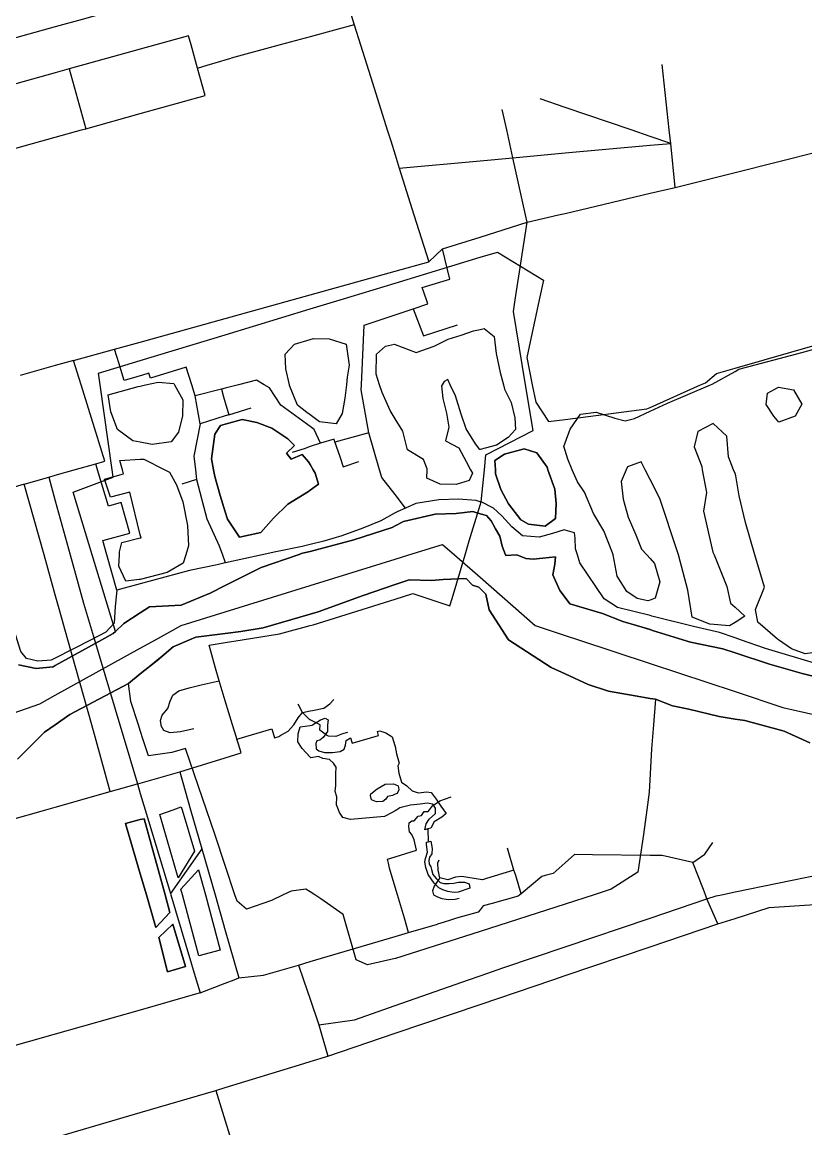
# Model space of a CAD drawing. Header units: millimetres. Extents: x 2 to 912, y 3 to 922.
# Drawn here: x 168.3 to 445, y 217.4 to 608 of the extents above; entities that cross this region are included whole.
import ezdxf

# ---------------------------------------------------------------- set-up
doc = ezdxf.new("R2010")
doc.units = ezdxf.units.MM

msp = doc.modelspace()

# ---------------------------------------------------------------- linework, layer by layer
at = {"layer": 'major_roads'}
msp.add_polyline3d([(180, 214.3253, 4.1041), (210, 223.0938, 4.3568), (236.7, 230.8978, 4.2614), (240, 231.9161, 4.2395), (266.1963, 240, 3.9194), (270, 241.1738, 3.8601), (276.1709, 243.0781, 3.7588), (300, 251.1487, 3.3313), (330, 261.3094, 2.9032), (355.6593, 270, 2.7078), (360, 271.4702, 2.6912), (390, 281.6309, 2.6996), (413.8988, 289.7251, 2.79), (420, 291.6704, 2.8192), (432.0927, 295.5258, 2.9353), (450, 296.7024, 3.0885)], dxfattribs=at)
at = {"layer": 'minor_roads'}
for points in [[(396.9571, 667.5421, 4.8023), (390, 665.5554, 4.7482), (370.5462, 660, 4.3782), (360, 656.9884, 4.1667), (330, 648.4213, 3.642), (300, 639.8543, 3.427), (277.3769, 633.3939, 3.5687), (270, 631.3469, 3.6194), (265.1459, 630, 3.6639), (240, 623.0224, 3.8816), (210, 614.6979, 3.9804), (189.5256, 609.0166, 3.6487), (180, 606.3772, 3.4882), (156.9848, 600, 2.9839), (150, 598.0646, 2.8727), (129.0937, 592.2718, 2.6716), (124.7515, 591.0651, 2.6335), (120, 589.7478, 2.5932), (90, 581.4302, 2.5851), (67.97, 575.3223, 2.6852), (60, 573.0552, 2.7133), (49.2593, 570, 2.7669), (30, 564.5216, 2.9548), (16.3664, 560.6435, 3.1157)], [(277.3769, 633.3939, 3.5687), (278.4225, 630, 3.46), (285.492, 607.0547, 2.8823), (287.7432, 600, 2.7121), (292.0107, 586.6263, 2.5544)], [(285.492, 607.0547, 2.8823), (278.5979, 605.1895, 2.9226)], [(150, 559.0975, 2.3757), (180, 567.4195, 2.5924), (189.3024, 570, 2.6658), (190.8206, 570.4212, 2.6871), (210, 575.7408, 2.9499), (232.9412, 582.1038, 3.0117), (230.2328, 591.7827, 3.1623), (227.9299, 600, 3.3003), (227.037, 603.1857, 3.4108), (215.5487, 600, 3.3884), (210, 598.4613, 3.3976), (184.9085, 591.5034, 3.0849), (180, 590.1428, 3.0213), (150, 581.827, 2.5734)], [(278.5979, 605.1895, 2.9226), (270, 602.867, 2.9684), (259.3868, 600, 3.0134), (242.0707, 595.3224, 3.1359)], [(184.9085, 591.5034, 3.0849), (190.8206, 570.4212, 2.6871)], [(398.8855, 549.7056, 2.4282), (397.2992, 565.2331, 2.4157), (396.7798, 570, 2.4131), (394.2677, 593.0571, 2.6116)], [(292.0107, 586.6263, 2.5544), (297.2225, 570, 2.3626), (298.4163, 566.1916, 2.3662)], [(301.4481, 556.5321, 2.3776), (330, 559.1295, 2.1613), (341.5171, 560.1773, 2.1413), (360, 561.8525, 2.1147), (390, 564.5716, 2.34), (397.2992, 565.2331, 2.4157), (390, 567.7226, 2.3452), (383.3226, 570, 2.3006), (360, 577.9545, 2.2229), (351.1521, 580.9722, 2.2548)], [(346.6584, 537.3947, 2.1291), (346.0705, 540, 2.12), (341.5171, 560.1773, 2.1413), (339.3757, 570, 2.1447), (337.7995, 577.2303, 2.2151)], [(298.4163, 566.1916, 2.3662), (300, 561.1459, 2.3699), (301.4481, 556.5321, 2.3776), (306.6352, 540, 2.3941), (311.8468, 523.3899, 2.5109)], [(177.6784, 447.4462, 4.0756), (180, 448.1049, 4.0622), (186.6787, 450, 4.0396), (194.2694, 452.1539, 4.0127), (197.4821, 453.074, 4.0031), (189.0835, 480, 3.6913), (186.4108, 488.5685, 3.525), (200.9338, 492.605, 3.5558), (210, 495.1214, 3.5832), (240, 503.4482, 3.599), (263.6051, 510, 3.3309), (270, 511.775, 3.257), (300, 520.1017, 2.6966), (311.8468, 523.3899, 2.5109), (316.722, 527.9868, 2.4097), (330, 532.1596, 2.2311), (346.6584, 537.3947, 2.1291), (357.7109, 540, 2.0762), (360, 540.5396, 2.0687), (390, 547.6111, 2.3124), (398.8855, 549.7056, 2.4282), (420, 554.9874, 2.6792), (450, 562.4919, 2.9078)], [(186.4108, 488.5685, 3.525), (180, 486.7836, 3.5165), (167.5453, 483.316, 3.5324)], [(169.0322, 444.9574, 4.1362), (177.6784, 447.4462, 4.0756)], [(177.6784, 447.4462, 4.0756), (180, 439.0421, 4.1522), (185.2603, 420, 4.2648), (189.9667, 402.963, 4.2931)], [(169.0322, 444.9574, 4.1362), (161.5389, 442.7174, 4.2033), (160.1878, 442.2971, 4.2171), (150, 439.3935, 4.329), (121.4334, 431.2518, 4.5827), (120, 430.8551, 4.5971), (107.8052, 427.4802, 4.6963), (109.804, 420, 4.8923), (115.7944, 397.582, 5.4077)], [(181.4124, 400.8996, 4.4992), (180, 405.926, 4.4813), (176.0452, 420, 4.3943), (169.0322, 444.9574, 4.1362)], [(189.9667, 402.963, 4.2931), (193.8468, 390, 4.2604), (202.8263, 360, 4.1531), (203.6514, 357.2434, 4.1365)], [(194.4246, 354.4722, 4.4513), (192.8754, 360, 4.4825), (184.4672, 390, 4.5173), (181.4124, 400.8996, 4.4992)], [(243.2444, 357.7942, 2.9456), (242.5734, 360, 2.946), (240, 368.4587, 3.0386), (237.8421, 375.5519, 3.1338)], [(203.6514, 357.2434, 4.1365), (208.9806, 339.1621, 4.0338), (210, 335.7853, 4.0144), (211.7464, 330, 3.9873), (220.6549, 300.4895, 4.0776), (220.8013, 300, 4.0795), (229.7751, 270, 4.1669), (231.1704, 265.3352, 4.1617)], [(244.6482, 353.1534, 2.9433), (244.0908, 354.9817, 2.9445), (243.9424, 355.4786, 2.9447), (243.2444, 357.7942, 2.9456)], [(199.3512, 336.4293, 4.357), (194.4246, 354.4722, 4.4513)], [(223.9208, 343.4016, 3.5683), (240, 348.3816, 3.0601), (245.5692, 350.1065, 2.9407), (244.6482, 353.1534, 2.9433)], [(91.4551, 305.9567, 6.3862), (120, 313.9311, 6.2477), (120.7304, 314.1352, 6.2368), (127.7411, 316.1274, 6.1311), (150, 322.438, 5.7805), (176.6733, 330, 5.0944), (180, 330.9431, 5.0018), (199.3512, 336.4293, 4.357), (208.9806, 339.1621, 4.0338), (210, 339.4513, 3.9995), (223.9208, 343.4016, 3.5683), (227.7757, 330, 3.5218), (231.7248, 316.2707, 3.5807), (236.3953, 300, 3.6613), (240, 287.4424, 3.7364), (244.8229, 270.641, 3.8753)], [(231.7248, 316.2707, 3.5807), (220.6549, 300.4895, 4.0776)], [(304.7447, 286.6558, 2.6691), (303.2709, 291.7077, 2.5909), (300.8112, 300, 2.4572), (300, 302.7347, 2.438), (298.0129, 309.4336, 2.4106)], [(413.8988, 289.7251, 2.79), (410.0934, 298.5213, 2.8152), (409.5187, 300, 2.819), (408.8079, 301.8289, 2.8254), (405.1023, 311.3479, 2.8591)], [(265.9227, 275.2025, 3.3987), (270, 276.4054, 3.2978), (300, 285.256, 2.7149), (304.7447, 286.6558, 2.6691), (314.8896, 289.6541, 2.5784)], [(231.1704, 265.3352, 4.1617), (240, 268.7666, 3.9843), (243.1736, 270, 3.9154), (244.8229, 270.641, 3.8753), (253.5279, 271.6773, 3.695), (265.9227, 275.2025, 3.3987), (267.6792, 270, 3.4556), (270, 263.1259, 3.5189), (273.0607, 254.0603, 3.6207), (276.1709, 243.0781, 3.7588)], [(231.1704, 265.3352, 4.1617), (210, 259.3248, 4.5078), (180, 250.8076, 4.6427), (151.2554, 242.6469, 4.5071), (150, 242.2909, 4.4979), (141.9223, 240, 4.4722), (141.6503, 239.9229, 4.4717)], [(236.7, 230.8978, 4.2614), (240, 220.149, 4.2936), (243.1159, 210, 4.3298), (250.8516, 184.8032, 4.5173), (251.9035, 180, 4.5596), (258.4732, 150, 4.8618), (265.043, 120, 5.0732), (265.3044, 118.8063, 5.0754), (267.1617, 109.6055, 5.0928), (270, 95.5312, 5.1244), (271.1154, 90, 5.1314), (277.1654, 60, 5.0422), (283.2153, 30, 4.8632), (283.233, 29.9126, 4.8627), (286.4454, 15.7962, 4.779)]]:
    msp.add_polyline3d(points, dxfattribs=at)
at = {"layer": 'parks'}
for points in [[(186.362, 442.1399, 4.0946), (200.4499, 447.4341, 4.0329), (200.0825, 450, 4.0321), (195.7869, 480, 3.7272), (195.2044, 484.0685, 3.6567), (210, 488.5651, 3.6786), (240, 497.6825, 3.6845), (270, 506.7999, 3.3352), (280.5295, 510, 3.1213), (300, 515.9174, 2.7474), (330, 525.0348, 2.277), (336.0824, 526.8834, 2.2322), (352.3455, 516.951, 2.1806), (350.8499, 510, 2.2173), (346.4615, 489.6029, 2.3924), (348.4171, 480, 2.4374), (349.6721, 473.8374, 2.4845), (354.1353, 467.0422, 2.4972), (360, 467.7992, 2.4185), (388.8666, 471.5252, 2.3685), (390, 472.032, 2.3656), (407.8191, 480, 2.5058), (409.5154, 480.7585, 2.5242), (413.4828, 483.9841, 2.5726), (420, 485.8545, 2.6479), (450, 494.4642, 3.1277)], [(450, 376.6256, 2.7992), (443.7268, 378.0538, 2.7887), (432.1917, 381.4444, 2.7648), (420, 385.4302, 2.7398), (415.7363, 386.8242, 2.7452), (404.2303, 389.1723, 2.775), (401.5129, 390, 2.7813), (390, 393.5067, 2.808), (380.4057, 396.429, 2.8362), (373.1742, 399.2416, 2.8585), (361.6408, 402.6973, 2.9057), (360, 404.9215, 2.9075), (358.1564, 407.4206, 2.9073), (355.6134, 412.9469, 2.9078), (356.3994, 416.7489, 2.8954), (356.5618, 419.2466, 2.889), (352.0875, 418.8525, 2.9243), (348.7281, 418.4942, 2.9501), (346.1839, 418.747, 2.9697), (342.9545, 419.9572, 2.997), (339.0739, 419.7335, 3.0275), (338.9731, 420, 3.0292), (337.8058, 423.0872, 3.0226), (336.9197, 426.5424, 3.0128), (335.4796, 429.1845, 3.0136), (333.8412, 431.9619, 3.0171), (332.2453, 433.9012, 3.0254), (330, 434.5206, 3.047), (327.3647, 435.2477, 3.0741), (321.5677, 434.5907, 3.14), (314.1417, 434.302, 3.2216), (302.9688, 431.805, 3.3276), (300, 430.1969, 3.3448), (298.9072, 429.605, 3.3499), (285.3933, 425.2628, 3.422), (270, 421.2337, 3.486), (267.3082, 420.5291, 3.4889), (265.7403, 420, 3.4889), (252.6564, 415.5844, 3.4739), (240, 409.1414, 3.4471), (234.6568, 406.4213, 3.4875), (224.4732, 402.2522, 3.6067), (213.2852, 401.6438, 3.7948), (210, 399.5347, 3.8455), (204.1549, 395.7822, 3.9803), (201.2233, 392.9666, 4.0558), (193.0532, 420, 4.1514), (186.362, 442.1399, 4.0946)], [(205.7943, 374.5983, 3.9957), (210, 378.0368, 3.857), (221.6331, 387.5477, 3.5608), (227.3528, 390, 3.4348), (229.6667, 390.992, 3.3946), (240, 392.2776, 3.1902), (245.5321, 392.9658, 3.1458), (253.4518, 394.2274, 3.0897), (270, 399.0076, 3.0294), (272.8432, 399.8289, 3.0379), (288.7529, 405.6429, 3.0907), (300, 409.5032, 3.1038), (304.9139, 411.1898, 3.1164), (312.787, 410.9831, 3.0923), (316.921, 411.3303, 3.0848), (325.0737, 411.6279, 3.0643), (327.2734, 409.3193, 3.0417), (329.5069, 408.6096, 3.0324), (330, 408.1209, 3.0284), (332.0324, 406.1065, 3.0084), (333.2363, 400.6153, 2.9756), (339.9921, 390, 2.9295), (355.0872, 380.2868, 2.8985), (360, 378.0116, 2.912), (368.1588, 374.2331, 2.8999), (375.2652, 371.8795, 2.9026), (384.7542, 370.1888, 2.9158), (390, 369.3306, 2.9265), (391.932, 369.0146, 2.9242), (391.178, 360, 2.9691), (390.4734, 351.5766, 2.9498), (390, 342.6649, 2.9277), (389.6598, 336.2608, 2.9093), (388.8467, 330, 2.8864), (387.7073, 321.2261, 2.8312), (385.7281, 307.9406, 2.7488), (376.3196, 301.9374, 2.6567), (370.2793, 300, 2.6096), (360, 296.7031, 2.5604), (330, 287.081, 2.5492), (300.1129, 277.4952, 2.8488), (300, 277.4702, 2.8499), (290.2395, 275.3082, 3.0273), (286.282, 277.077, 3.0529), (281.6631, 293.0097, 2.8379), (273.7943, 298.6107, 2.8488), (271.5898, 300, 2.8548), (270, 301.0019, 2.8639), (268.4659, 301.9687, 2.8864), (263.2829, 301.3328, 3.0135), (260.4804, 300, 3.0952), (256.351, 298.0362, 3.2212), (247.4867, 294.93, 3.4677), (244.1937, 297.7137, 3.5011), (243.4323, 300, 3.486), (240, 310.3064, 3.428), (236.4194, 321.0583, 3.387), (233.3926, 330, 3.3586), (230.6062, 338.2315, 3.3962), (225.92, 351.599, 3.4678), (221.17, 350.2355, 3.6181), (212.9053, 349.0574, 3.8727), (211.0834, 354.6858, 3.9043), (210, 358.0122, 3.9238), (209.3526, 360, 3.9371), (206.6836, 368.1945, 3.9936), (205.7943, 374.5983, 3.9957)]]:
    msp.add_polyline3d(points, dxfattribs=at)
at = {"layer": 'paths'}
for points in [[(230.2328, 591.7827, 3.1623), (233.6256, 592.8004, 3.1592), (238.4746, 594.2449, 3.1516), (240, 594.702, 3.1485), (242.0707, 595.3224, 3.1359)], [(330.3523, 438.6664, 3.0273), (331.5214, 450, 2.968), (332.0631, 455.2514, 2.9012), (348.6939, 463.939, 2.595), (346.0538, 480, 2.464), (341.7888, 505.9462, 2.316), (342.4165, 510, 2.2807), (346.6584, 537.3947, 2.1291)], [(309.5921, 514.3715, 2.6318), (319.3484, 517.3335, 2.47), (316.722, 527.9868, 2.4097)], [(311.5056, 508.5454, 2.665), (311.0279, 510, 2.6557), (309.5921, 514.3715, 2.6318)], [(303.6816, 436.5111, 3.3502), (300, 441.2463, 3.4302), (295.303, 447.2875, 3.5364), (294.5141, 450, 3.5706), (290.7125, 463.0707, 3.5133), (287.9774, 478.1913, 3.4386), (288.0652, 480, 3.4229), (289.0856, 501.033, 3.1127), (300, 504.6859, 2.8869), (306.3504, 506.8113, 2.7631), (311.5056, 508.5454, 2.665)], [(306.3504, 506.8113, 2.7631), (310.0392, 497.2741, 2.8163)], [(310.0392, 497.2741, 2.8163), (322.0246, 501.2007, 2.5803)], [(202.5104, 487.476, 3.6468), (200.9338, 492.605, 3.5558)], [(203.1507, 485.4223, 3.6827), (202.5104, 487.476, 3.6468)], [(208.7417, 482.848, 3.7545), (204.3633, 481.4934, 3.7502), (203.1507, 485.4223, 3.6827)], [(229.366, 476.0749, 3.9105), (228.1543, 480, 3.89), (226.234, 486.2206, 3.7894), (213.5967, 482.3671, 3.7859), (213.0461, 484.1487, 3.7573), (210.434, 483.3523, 3.7565)], [(210.434, 483.3523, 3.7565), (210, 483.223, 3.7563), (208.7417, 482.848, 3.7545)], [(278.7127, 459.8235, 3.7205), (278.4809, 460.834, 3.7179), (273.6319, 459.3895, 3.7992), (271.4334, 464.2, 3.8089), (270, 465.2446, 3.8269), (259.5841, 472.8353, 3.8502), (255.6746, 478.8905, 3.8525), (253.7594, 480, 3.8609), (250.9993, 481.5989, 3.8538), (244.6446, 480, 3.9177), (240, 478.8314, 3.9486), (238.6479, 478.4912, 3.9431), (229.366, 476.0749, 3.9105)], [(238.6479, 478.4912, 3.9431), (239.4153, 475.7459, 3.9517)], [(241.3086, 469.4553, 3.9581), (240, 469.0427, 3.9657), (231.1504, 466.2528, 3.9514), (229.366, 476.0749, 3.9105)], [(239.4153, 475.7459, 3.9517), (240, 473.8033, 3.9574), (241.3086, 469.4553, 3.9581), (249.1312, 471.9379, 3.9107)], [(231.1504, 466.2528, 3.9514), (228.9142, 454.8715, 3.9904), (229.4715, 450, 4.0086), (229.8662, 446.5501, 3.9741), (233.5051, 432.6521, 3.8146), (237.905, 423.1427, 3.6714), (239.0257, 420, 3.622), (240, 417.268, 3.5709), (240.0478, 417.1339, 3.5686)], [(290.7125, 463.0707, 3.5133), (278.7127, 459.8235, 3.7205), (279.2136, 458.3036, 3.7224), (280.4103, 454.6913, 3.7279), (281.5838, 451.1169, 3.735), (287.1759, 452.8861, 3.6461)], [(267.834, 457.4676, 3.8712), (263.6414, 456.1175, 3.8938)], [(273.6319, 459.3895, 3.7992), (270, 458.1856, 3.859), (267.834, 457.4676, 3.8712)], [(449.2484, 381.4433, 2.7559), (430.7464, 386.9698, 2.7197), (421.9454, 390, 2.7021), (420, 390.6698, 2.7007), (414.4584, 392.5777, 2.7144), (405.3522, 394.7048, 2.7399), (390.5963, 398.4031, 2.7757), (390, 398.5503, 2.777), (378.5017, 401.3898, 2.8206), (373.8449, 404.4976, 2.8312), (365.1761, 417.1417, 2.8332), (364.3459, 420, 2.8286), (363.7251, 422.1372, 2.814), (363.5802, 425.8427, 2.782), (363.317, 427.8121, 2.7661), (360, 428.7634, 2.7782), (359.7117, 428.8461, 2.7802), (355.5606, 427.5413, 2.8315), (350.7883, 426.2528, 2.8864), (344.9561, 426.7128, 2.9372), (341.1727, 429.8814, 2.9539), (337.6415, 433.7409, 2.9689), (334.7109, 436.4965, 2.9872), (330.3523, 438.6664, 3.0273), (330, 438.7642, 3.031), (328.6133, 439.1492, 3.0473), (322.3866, 439.6475, 3.1267), (315.429, 439.365, 3.2167), (307.3311, 438.0802, 3.3148), (303.6816, 436.5111, 3.3502), (300.9385, 435.3368, 3.3739), (300, 434.8091, 3.3805), (294.9329, 431.9601, 3.4058), (288.5364, 429.375, 3.4392), (281.1193, 426.6586, 3.4723), (274.8303, 424.7868, 3.4991), (270, 423.6315, 3.5202), (267.1214, 422.943, 3.5238), (257.8291, 421.057, 3.5414), (253.0382, 420, 3.5499), (240.0478, 417.1339, 3.5686), (240, 417.1232, 3.5687), (237.1654, 416.4934, 3.5908), (227.3935, 414.4806, 3.6798), (210, 409.7311, 3.875), (201.7578, 407.4805, 4.0326), (198.2363, 420, 4.0759), (196.8186, 425.04, 4.086), (206.3653, 427.7005, 3.9758), (203.3144, 438.4766, 4.0194), (198.7363, 437.2017, 4.0481), (194.9129, 450, 4.035), (194.2694, 452.1539, 4.0127)], [(229.8662, 446.5501, 3.9741), (224.6503, 444.9664, 3.9709)], [(320.0713, 404.644, 3.0142), (324.6854, 420, 3.1307), (326.1743, 424.955, 3.1112), (330, 437.5101, 3.0357), (330.3523, 438.6664, 3.0273)], [(201.7578, 407.4805, 4.0326), (201.1142, 401.7216, 4.0507), (200.8221, 395.8232, 4.0633), (197.8417, 392.6834, 4.1448), (192.6263, 390, 4.2939), (180, 383.5037, 4.6979), (178.5956, 382.7811, 4.7352)], [(237.8421, 375.5519, 3.1338), (236.6182, 379.974, 3.1856), (234.3697, 388.1062, 3.2727), (240, 389.0261, 3.1502), (245.9605, 390, 3.093), (259.1367, 392.1529, 2.9955), (270, 395.0344, 2.9463), (271.0374, 395.3096, 2.9498), (300, 404.3938, 3.0248), (306.1992, 406.3382, 3.0472), (319.3322, 402.0127, 2.9898), (320.0713, 404.644, 3.0142)], [(178.5956, 382.7811, 4.7352), (173.7776, 382.517, 4.8434), (169.8525, 383.3642, 4.9212), (167.8281, 385.8914, 4.94), (166.5615, 390, 4.9256), (161.8847, 405.17, 4.802)], [(228.9675, 358.5225, 3.3397), (224.2363, 357.5678, 3.4896), (220.5442, 357.1439, 3.6046), (218.3309, 358.0112, 3.6684), (217.4124, 359.6165, 3.6893), (217.3531, 360, 3.6894), (217.1088, 361.5776, 3.6951), (217.7296, 363.3936, 3.6744), (219.7281, 365.7221, 3.6139), (220.507, 368.3338, 3.5906), (221.4427, 370.4577, 3.5642), (223.6155, 372.0469, 3.505), (227.2919, 373.1037, 3.4066), (231.4748, 374.0821, 3.2967), (237.8421, 375.5519, 3.1338)], [(258.9761, 355.9023, 2.6607), (259.6481, 356.2846, 2.6471), (262.1741, 357.7995, 2.5962), (264.1325, 359.8314, 2.5558), (264.2354, 360, 2.5536), (265.7521, 362.4862, 2.5559), (267.262, 364.3439, 2.5525), (270, 364.9067, 2.5132), (270.833, 365.0779, 2.5128), (274.761, 365.877, 2.5108), (276.8915, 367.3929, 2.5246), (278.2875, 368.9095, 2.5411)], [(269.9065, 361.7632, 2.4738), (267.262, 364.3439, 2.5525), (265.7174, 367.3142, 2.6143)], [(275.8009, 356.2884, 2.4289), (273.3536, 358.0826, 2.4382), (273.4675, 360, 2.4365), (273.4694, 360.0328, 2.4369), (270, 361.7178, 2.4716), (269.9065, 361.7632, 2.4738)], [(244.0908, 354.9817, 2.9445), (256.5039, 358.5901, 2.6983), (257.4525, 355.3657, 2.691), (258.9761, 355.9023, 2.6607)], [(283.1176, 357.3334, 2.3988), (281.3593, 356.775, 2.4056), (279.0422, 355.8406, 2.415), (276.4704, 355.9639, 2.4261), (275.8009, 356.2884, 2.4289)], [(313.2154, 331.3566, 2.2837), (315.8062, 333.186, 2.3027)], [(315.8062, 333.186, 2.3027), (319.8305, 334.5778, 2.3261)], [(305.8398, 321.3007, 2.3063), (305.09, 322.2597, 2.2984), (304.8198, 323.9596, 2.2864), (304.9774, 325.3506, 2.2775), (305.8767, 326.0896, 2.2752), (306.7156, 326.0676, 2.2778), (308.0761, 327.7711, 2.2715), (309.2849, 327.9998, 2.2742), (310.2907, 329.4151, 2.2696), (311.6709, 329.4067, 2.2747), (312.1408, 330, 2.2733), (313.2154, 331.3566, 2.2837)], [(297.5907, 311.1839, 2.4015), (297.2557, 312.5693, 2.3942), (300, 313.4325, 2.3554), (307.5441, 315.8056, 2.3438), (306.7267, 319.4172, 2.3201), (305.8398, 321.3007, 2.3063)], [(344.489, 300.3452, 2.4638), (342.5502, 306.7486, 2.4557), (341.9487, 308.7454, 2.4524), (339.6165, 316.4612, 2.4362)], [(409.3051, 314.3162, 2.8917), (412.1265, 318.474, 2.9244)], [(405.1023, 311.3479, 2.8591), (394.221, 313.8191, 2.8275), (390, 313.8707, 2.8106), (369.689, 314.1188, 2.6586), (363.3295, 314.174, 2.6108), (360, 311.2492, 2.5769), (355.7938, 307.5543, 2.5394), (352.98, 306.7632, 2.5201), (351.8172, 306.4402, 2.5124), (344.489, 300.3452, 2.4638), (344.0753, 300, 2.4615), (343.4408, 299.4705, 2.4631), (334.2028, 296.8855, 2.4462)], [(405.1023, 311.3479, 2.8591), (409.3051, 314.3162, 2.8917)], [(298.0129, 309.4336, 2.4106), (297.5907, 311.1839, 2.4015)], [(341.9487, 308.7454, 2.4524), (332.2318, 305.7545, 2.3933), (330.7999, 305.327, 2.3853), (330, 305.45, 2.3803), (323.5077, 306.4485, 2.3853), (321.2752, 306.2746, 2.3882), (318.6242, 305.228, 2.3951), (315.8272, 305.999, 2.3952), (315.1382, 308.6586, 2.3836), (315.0139, 311.3033, 2.3714), (315.5812, 312.3115, 2.3668)], [(273.0607, 254.0603, 3.6207), (285.5884, 255.8799, 3.4296), (300, 260.9215, 3.1489), (325.9517, 270, 2.7904), (330, 271.4162, 2.7433), (338.3902, 274.3513, 2.6984), (360, 281.6356, 2.6385), (390, 291.7481, 2.72), (410.0934, 298.5213, 2.8152), (413.3836, 299.6255, 2.8335), (415.2025, 300, 2.8429), (420, 300.9879, 2.8681), (450, 307.1658, 3.1338)], [(315.4755, 305.5153, 2.3978), (313.7222, 302.9943, 2.4124)], [(315.8272, 305.999, 2.3952), (315.4755, 305.5153, 2.3978)], [(313.7222, 302.9943, 2.4124), (313.1713, 301.3811, 2.4214), (313.5039, 300, 2.4276), (313.5207, 299.9303, 2.4286), (314.9898, 299.3151, 2.4343), (316.5218, 298.6331, 2.4406), (318.8722, 298.3761, 2.4382), (321.1908, 298.4455, 2.4312), (322.5802, 298.7903, 2.4229)], [(334.2028, 296.8855, 2.4462), (331.0832, 296.1303, 2.4416), (330, 294.7226, 2.4545), (329.3365, 293.8603, 2.4674), (321.66, 291.7179, 2.5226)], [(319.5111, 291.0396, 2.5402), (317.2981, 290.3815, 2.5581), (314.8896, 289.6541, 2.5784)], [(321.66, 291.7179, 2.5226), (319.5111, 291.0396, 2.5402)]]:
    msp.add_polyline3d(points, dxfattribs=at)
at = {"layer": 'water'}
for points in [[(261.22, 490.8732, 3.6454), (264.4121, 494.3889, 3.5693), (270, 496.0465, 3.5055), (271.1809, 496.3968, 3.48), (276.7307, 496.2511, 3.3883), (282.7529, 494.4189, 3.3128), (283.7191, 486.9435, 3.4039), (283.0913, 482.7095, 3.4764), (282.7843, 480, 3.5214), (282.2507, 475.2909, 3.5631), (281.3346, 469.9112, 3.6147), (279.1717, 466.2383, 3.6739), (273.2722, 466.9047, 3.766), (270, 469.3741, 3.8081), (268.8158, 470.2677, 3.8103), (265.5243, 472.8003, 3.8173), (262.7371, 479.784, 3.8058), (262.6852, 480, 3.8053), (261.3401, 485.6058, 3.7265), (261.22, 490.8732, 3.6454)], [(273.2722, 466.9047, 3.766), (270, 469.3741, 3.8081), (268.8158, 470.2677, 3.8103), (265.5243, 472.8003, 3.8173), (262.7371, 479.784, 3.8058), (262.6852, 480, 3.8053), (261.3401, 485.6058, 3.7265), (261.22, 490.8732, 3.6454), (264.4121, 494.3889, 3.5693), (270, 496.0465, 3.5055), (271.1809, 496.3968, 3.48), (276.7307, 496.2511, 3.3883), (282.7529, 494.4189, 3.3128), (283.7191, 486.9435, 3.4039), (283.0913, 482.7095, 3.4764), (282.7843, 480, 3.5214), (282.2507, 475.2909, 3.5631), (281.3346, 469.9112, 3.6147), (279.1717, 466.2383, 3.6739), (273.2722, 466.9047, 3.766)], [(318.5865, 481.8521, 2.8366), (317.2785, 481.2261, 2.8671), (316.5466, 480, 2.8937), (316.3328, 479.6419, 2.9015), (316.8603, 475.1357, 2.9404), (318.1469, 470.0237, 2.9724), (318.9767, 465.0446, 3.0117), (317.7535, 460.2681, 3.0852), (322.5311, 457.7617, 3.0294), (325.0604, 452.9426, 3.0395), (326.6443, 450, 3.0456), (327.2694, 448.8387, 3.0382), (326.1693, 446.2913, 3.0622), (321.4806, 444.8053, 3.1359), (315.9388, 444.9508, 3.2191), (311.1513, 447.0761, 3.2985), (311.2776, 450, 3.3064), (311.2953, 450.4113, 3.3018), (310.0309, 453.5975, 3.29), (304.3007, 457.0218, 3.3536), (302.6673, 463.6776, 3.3151), (300, 467.9915, 3.3195), (298.207, 470.8913, 3.3212), (295.4034, 477.2522, 3.3111), (294.4937, 480, 3.3031), (293.2569, 483.7355, 3.2761), (293.4423, 490.7993, 3.1781), (296.6095, 493.6738, 3.0851), (299.7354, 494.3637, 3.0225), (300, 494.2623, 3.0193), (307.4714, 491.3983, 2.9276), (313.7867, 493.66, 2.7945), (318.7664, 496.087, 2.6854), (323.2619, 497.5967, 2.5961), (327.6904, 499.0151, 2.5104), (330, 499.5869, 2.4678), (331.4604, 499.9485, 2.4518), (335.0001, 497.0281, 2.4453), (335.6196, 491.1058, 2.4888), (337.122, 484.3791, 2.5287), (338.2378, 480, 2.5517), (338.6369, 478.4333, 2.5642), (340.976, 473.7494, 2.5873), (342.254, 468.312, 2.6295), (342.5334, 464.1937, 2.6693), (339.8779, 461.436, 2.732), (335.8027, 458.7155, 2.8137), (330, 457.2192, 2.9058), (329.9429, 457.2044, 2.907), (328.3234, 459.1629, 2.9128), (325.0979, 464.5212, 2.9089), (323.3046, 469.7023, 2.883), (321.2791, 476.1824, 2.848), (319.4661, 480, 2.8395), (318.5865, 481.8521, 2.8366)], [(293.2569, 483.7355, 3.2761), (293.4423, 490.7993, 3.1781), (296.6095, 493.6738, 3.0851), (299.7354, 494.3637, 3.0225), (300, 494.2623, 3.0193), (307.4714, 491.3983, 2.9276), (313.7867, 493.66, 2.7945), (318.7664, 496.087, 2.6854), (323.2619, 497.5967, 2.5961), (327.6904, 499.0151, 2.5104), (330, 499.5869, 2.4678), (331.4604, 499.9485, 2.4518), (335.0001, 497.0281, 2.4453), (335.6196, 491.1058, 2.4888), (337.122, 484.3791, 2.5287), (338.2378, 480, 2.5517), (338.6369, 478.4333, 2.5642), (340.976, 473.7494, 2.5873), (342.254, 468.312, 2.6295), (342.5334, 464.1937, 2.6693), (339.8779, 461.436, 2.732), (335.8027, 458.7155, 2.8137), (330, 457.2192, 2.9058), (329.9429, 457.2044, 2.907), (328.3234, 459.1629, 2.9128), (325.0979, 464.5212, 2.9089), (323.3046, 469.7023, 2.883), (321.2791, 476.1824, 2.848), (319.4661, 480, 2.8395), (318.5865, 481.8521, 2.8366), (317.2785, 481.2261, 2.8671), (316.5466, 480, 2.8937), (316.3328, 479.6419, 2.9015), (316.8603, 475.1357, 2.9404), (318.1469, 470.0237, 2.9724), (318.9767, 465.0446, 3.0117), (317.7535, 460.2681, 3.0852), (322.5311, 457.7617, 3.0294), (325.0604, 452.9426, 3.0395), (326.6443, 450, 3.0456), (327.2694, 448.8387, 3.0382), (326.1693, 446.2913, 3.0622), (321.4806, 444.8053, 3.1359), (315.9388, 444.9508, 3.2191), (311.1513, 447.0761, 3.2985), (311.2776, 450, 3.3064), (311.2953, 450.4113, 3.3018), (310.0309, 453.5975, 3.29), (304.3007, 457.0218, 3.3536), (302.6673, 463.6776, 3.3151), (300, 467.9915, 3.3195), (298.207, 470.8913, 3.3212), (295.4034, 477.2522, 3.3111), (294.4937, 480, 3.3031), (293.2569, 483.7355, 3.2761)], [(359.5475, 458.269, 2.5111), (360, 459.4934, 2.4941), (361.7806, 464.3117, 2.4473), (365.4086, 469.6761, 2.3968), (370.9162, 470.3779, 2.387), (377.5688, 468.2688, 2.3956), (381.169, 467.3465, 2.3972), (384.5074, 468.1332, 2.389), (390, 470.6567, 2.3718), (396.1506, 473.4825, 2.4097), (411.3353, 480, 2.5405), (411.9564, 480.2666, 2.5473), (420, 484.7682, 2.6439), (421.386, 485.5439, 2.6663), (443.6327, 491.3777, 3.0142), (450, 493.2423, 3.1197)], [(198.7176, 476.4518, 3.7772), (209.2484, 479.3934, 3.8038), (210, 479.5657, 3.8064), (211.8942, 480, 3.8123), (216.2731, 481.004, 3.8185), (221.8047, 480.4681, 3.8528), (222.0669, 480, 3.8609), (225.0201, 474.7287, 3.8992), (224.8719, 469.087, 3.9247), (223.5505, 463.3366, 3.9491), (220.8862, 459.9373, 3.9631), (214.1444, 458.961, 3.9631), (210, 459.7717, 3.9538), (207.3342, 460.2932, 3.946), (202.0144, 464.2834, 3.9022), (199.5868, 470.5136, 3.8376), (198.7176, 476.4518, 3.7772)], [(198.7176, 476.4518, 3.7772), (209.2484, 479.3934, 3.8038), (210, 479.5657, 3.8064), (211.8942, 480, 3.8123), (216.2731, 481.004, 3.8185), (221.8047, 480.4681, 3.8528), (222.0669, 480, 3.8609), (225.0201, 474.7287, 3.8992), (224.8719, 469.087, 3.9247), (223.5505, 463.3366, 3.9491), (220.8862, 459.9373, 3.9631), (214.1444, 458.961, 3.9631), (210, 459.7717, 3.9538), (207.3342, 460.2932, 3.946), (202.0144, 464.2834, 3.9022), (199.5868, 470.5136, 3.8376), (198.7176, 476.4518, 3.7772)], [(430.9724, 473.1082, 2.7372), (431.4075, 477.0776, 2.7644), (435.3302, 479.2162, 2.8287), (440.6728, 478.2482, 2.8929), (443.6387, 473.1479, 2.8908), (441.1965, 468.9801, 2.8296), (435.4568, 466.8148, 2.7514), (433.7136, 468.9811, 2.7456), (430.9724, 473.1082, 2.7372)], [(235.193, 453.8974, 3.993), (236.3259, 462.6105, 3.9715), (238.3429, 465.6454, 3.9682), (240, 466.1004, 3.9709), (246.0103, 467.7507, 3.9374), (251.1576, 466.7227, 3.9141), (256.3988, 464.6598, 3.8947), (262.1122, 460.9011, 3.8817), (264.433, 458.5986, 3.8806), (261.6897, 455.8804, 3.9025), (263.2489, 453.7747, 3.9046), (267.1665, 455.4111, 3.8827), (269.3926, 452.8786, 3.8854), (270, 451.8327, 3.8879), (271.0645, 450, 3.8821), (271.7404, 448.8362, 3.857), (272.9298, 444.9451, 3.7885), (270, 442.7995, 3.7936), (269.3742, 442.3412, 3.7894), (262.154, 437.8989, 3.7549), (256.9857, 432.9006, 3.7072), (252.5916, 427.8726, 3.658), (245.0586, 426.2753, 3.6705), (240.8318, 432.5434, 3.7706), (240, 435.2199, 3.8086), (238.2117, 440.9737, 3.8891), (236.3219, 447.7013, 3.9752), (235.9031, 450, 4.0027), (235.193, 453.8974, 3.993)], [(245.0586, 426.2753, 3.6705), (252.5916, 427.8726, 3.658), (256.9857, 432.9006, 3.7072), (262.154, 437.8989, 3.7549), (269.3742, 442.3412, 3.7894), (270, 442.7995, 3.7936), (272.9298, 444.9451, 3.7885), (271.7404, 448.8362, 3.857), (271.0645, 450, 3.8821), (270, 451.8327, 3.8879), (269.3926, 452.8786, 3.8854), (267.1665, 455.4111, 3.8827), (263.2489, 453.7747, 3.9046), (261.6897, 455.8804, 3.9025), (264.433, 458.5986, 3.8806), (262.1122, 460.9011, 3.8817), (256.3988, 464.6598, 3.8947), (251.1576, 466.7227, 3.9141), (246.0103, 467.7507, 3.9374), (240, 466.1004, 3.9709), (238.3429, 465.6454, 3.9682), (236.3259, 462.6105, 3.9715), (235.193, 453.8974, 3.993), (235.9031, 450, 4.0027), (236.3219, 447.7013, 3.9752), (238.2117, 440.9737, 3.8891), (240, 435.2199, 3.8086), (240.8318, 432.5434, 3.7706), (245.0586, 426.2753, 3.6705)], [(449.1237, 385.6133, 2.7183), (444.7186, 385.0872, 2.726), (439.9867, 386.8762, 2.7136), (435.3688, 390, 2.6905), (435.0375, 390.2241, 2.69), (428.0601, 396.2667, 2.6709), (427.24, 400.6968, 2.6527), (430.353, 408.586, 2.6204), (427.0322, 420, 2.5715), (423.7186, 431.389, 2.5649), (421.5041, 440.8223, 2.5503), (420.2778, 447.9232, 2.5365), (420, 448.6533, 2.5338), (419.4876, 450, 2.5312), (417.733, 454.6121, 2.5389), (417.1153, 461.8365, 2.5541), (412.2687, 466.3258, 2.5338), (406.8933, 463.5836, 2.4999), (405.6284, 458.1386, 2.4955), (408.2292, 451.1226, 2.5058), (408.4366, 450, 2.5061), (409.9115, 442.0194, 2.5314), (408.9055, 435.3678, 2.5498), (412.2003, 420.9581, 2.5835), (412.5881, 420, 2.5847), (417.1202, 408.803, 2.6261), (418.443, 402.918, 2.6495), (420, 401.4958, 2.6506), (423.4331, 398.3599, 2.6639), (420, 396.1314, 2.6754), (418.1035, 394.9003, 2.6886), (411.1521, 395.4734, 2.7131), (404.8883, 397.9443, 2.7243), (403.3245, 407.5652, 2.6776), (400.0037, 420, 2.6184), (399.6275, 421.4089, 2.6131), (393.4593, 439.8283, 2.5276), (390, 446.5824, 2.4848), (388.2496, 450, 2.471), (386.8248, 452.7818, 2.4627), (382.0333, 451.0659, 2.4891), (381.5689, 450, 2.4969), (379.7657, 445.8612, 2.5335), (380.5074, 439.6753, 2.574), (382.2785, 433.3414, 2.6087), (384.956, 427.0954, 2.6345), (387.0187, 422.0281, 2.6536), (388.8249, 420, 2.6536), (390, 418.6805, 2.6533), (391.5901, 416.895, 2.6598), (393.4241, 410.4944, 2.6928), (391.8588, 404.6759, 2.7329), (390, 404.0415, 2.7432), (389.2523, 403.7863, 2.749), (385.4636, 404.6019, 2.7653), (381.8471, 407.0592, 2.7725), (378.4361, 412.4223, 2.7657), (376.9314, 420, 2.7386), (376.7819, 420.7528, 2.7341), (373.6832, 428.4794, 2.6956), (369.9761, 434.5571, 2.6688), (366.8177, 442.1644, 2.6212), (364.3219, 445.8014, 2.6009), (362.5239, 450, 2.5708), (360.922, 453.7406, 2.5435), (360, 456.7782, 2.5189), (359.5475, 458.269, 2.5111)], [(335.2092, 453.3273, 2.881), (338.6257, 455.5535, 2.8114), (345.5201, 457.428, 2.7014), (350.0038, 456.0268, 2.6569), (353.615, 450.9096, 2.6587), (353.9396, 450, 2.6631), (356.3896, 443.1357, 2.689), (356.9035, 438.109, 2.7265), (356.628, 432.8427, 2.7754), (352.948, 430.1118, 2.8357), (347.0246, 430.7881, 2.8898), (344.3466, 432.4023, 2.9064), (339.9823, 438.0416, 2.92), (337.274, 443.1165, 2.9249), (335.4798, 448.5674, 2.921), (335.3983, 450, 2.9153), (335.2092, 453.3273, 2.881)], [(347.0246, 430.7881, 2.8898), (352.948, 430.1118, 2.8357), (356.628, 432.8427, 2.7754), (356.9035, 438.109, 2.7265), (356.3896, 443.1357, 2.689), (353.9396, 450, 2.6631), (353.615, 450.9096, 2.6587), (350.0038, 456.0268, 2.6569), (345.5201, 457.428, 2.7014), (338.6257, 455.5535, 2.8114), (335.2092, 453.3273, 2.881), (335.3983, 450, 2.9153), (335.4798, 448.5674, 2.921), (337.274, 443.1165, 2.9249), (339.9823, 438.0416, 2.92), (344.3466, 432.4023, 2.9064), (347.0246, 430.7881, 2.8898)], [(197.3557, 446.7248, 4.0396), (204.0569, 448.6136, 4.0281), (203.6886, 450, 4.0301), (202.8227, 453.2593, 4.0017), (210, 453.7325, 3.9987), (211.2971, 453.818, 3.9978), (218.7173, 450, 4.0185), (220.3449, 449.1625, 4.0111), (222.8033, 444.7173, 3.9734), (224.9796, 438.7541, 3.9175), (226.6964, 430.3568, 3.8349), (227.0235, 423.1401, 3.7673), (226.0752, 420, 3.7481), (225.1758, 417.0221, 3.7296), (219.5432, 413.7101, 3.7688), (210, 411.3486, 3.8797), (209.655, 411.2632, 3.8857), (204.871, 410.7564, 3.9729), (202.4243, 415.9547, 4.0163), (202.6261, 420, 4.012), (202.6801, 421.082, 4.0119), (203.437, 424.3919, 4.0046), (210, 425.9817, 3.9289), (210.2611, 426.045, 3.9271), (210, 427.1074, 3.9335), (206.3229, 442.0714, 4.01), (199.4905, 440.4093, 4.0405), (197.3557, 446.7248, 4.0396)], [(202.6801, 421.082, 4.0119), (203.437, 424.3919, 4.0046), (210, 425.9817, 3.9289), (210.2611, 426.045, 3.9271), (210, 427.1074, 3.9335), (206.3229, 442.0714, 4.01), (199.4905, 440.4093, 4.0405), (197.3557, 446.7248, 4.0396), (204.0569, 448.6136, 4.0281), (203.6886, 450, 4.0301), (202.8227, 453.2593, 4.0017), (210, 453.7325, 3.9987), (211.2971, 453.818, 3.9978), (218.7173, 450, 4.0185), (220.3449, 449.1625, 4.0111), (222.8033, 444.7173, 3.9734), (224.9796, 438.7541, 3.9175), (226.6964, 430.3568, 3.8349), (227.0235, 423.1401, 3.7673), (226.0752, 420, 3.7481), (225.1758, 417.0221, 3.7296), (219.5432, 413.7101, 3.7688), (210, 411.3486, 3.8797), (209.655, 411.2632, 3.8857), (204.871, 410.7564, 3.9729), (202.4243, 415.9547, 4.0163), (202.6261, 420, 4.012), (202.6801, 421.082, 4.0119)], [(166.9544, 381.2081, 5.0064), (173.2563, 379.88, 4.8801), (179.2041, 380.4399, 4.743), (180, 380.8811, 4.7214), (196.4491, 390, 4.1891), (200.4448, 392.2151, 4.0771), (201.2233, 392.9666, 4.0558), (204.1549, 395.7822, 3.9803), (210, 399.5347, 3.8455), (213.2852, 401.6438, 3.7948), (224.4732, 402.2522, 3.6067), (234.6568, 406.4213, 3.4875), (240, 409.1414, 3.4471), (252.6564, 415.5844, 3.4739), (265.7403, 420, 3.4889), (267.3082, 420.5291, 3.4889), (270, 421.2337, 3.486), (285.3933, 425.2628, 3.422), (298.9072, 429.605, 3.3499), (300, 430.1969, 3.3448), (302.9688, 431.805, 3.3276), (314.1417, 434.302, 3.2216), (321.5677, 434.5907, 3.14), (327.3647, 435.2477, 3.0741), (330, 434.5206, 3.047), (332.2453, 433.9012, 3.0254), (333.8412, 431.9619, 3.0171), (335.4796, 429.1845, 3.0136), (336.9197, 426.5424, 3.0128), (337.8058, 423.0872, 3.0226), (338.9731, 420, 3.0292), (339.0739, 419.7335, 3.0275), (342.9545, 419.9572, 2.997), (346.1839, 418.747, 2.9697), (348.7281, 418.4942, 2.9501), (352.0875, 418.8525, 2.9243), (356.5618, 419.2466, 2.889), (356.3994, 416.7489, 2.8954), (355.6134, 412.9469, 2.9078), (358.1564, 407.4206, 2.9073), (360, 404.9215, 2.9075), (361.6408, 402.6973, 2.9057), (373.1742, 399.2416, 2.8585), (380.4057, 396.429, 2.8362), (390, 393.5874, 2.8075), (390.9149, 393.3165, 2.8055), (401.5709, 390, 2.7811), (404.2303, 389.1723, 2.775), (415.7363, 386.8242, 2.7452), (420, 385.4302, 2.7398), (432.1917, 381.4444, 2.7648), (443.7268, 378.0538, 2.7887), (450, 376.6256, 2.7992)], [(450, 376.6256, 2.7992), (443.7268, 378.0538, 2.7887), (432.1917, 381.4444, 2.7648), (420, 385.4302, 2.7398), (415.7363, 386.8242, 2.7452), (404.2303, 389.1723, 2.775), (401.5709, 390, 2.7811), (390.9149, 393.3165, 2.8055), (390, 393.5874, 2.8075), (380.4057, 396.429, 2.8362), (373.1742, 399.2416, 2.8585), (361.6408, 402.6973, 2.9057), (360, 404.9215, 2.9075), (358.1564, 407.4206, 2.9073), (355.6134, 412.9469, 2.9078), (356.3994, 416.7489, 2.8954), (356.5618, 419.2466, 2.889), (352.0875, 418.8525, 2.9243), (348.7281, 418.4942, 2.9501), (346.1839, 418.747, 2.9697), (342.9545, 419.9572, 2.997), (339.0739, 419.7335, 3.0275), (338.9731, 420, 3.0292), (337.8058, 423.0872, 3.0226), (336.9197, 426.5424, 3.0128), (335.4796, 429.1845, 3.0136), (333.8412, 431.9619, 3.0171), (332.2453, 433.9012, 3.0254), (330, 434.5206, 3.047), (327.3647, 435.2477, 3.0741), (321.5677, 434.5907, 3.14), (314.1417, 434.302, 3.2216), (302.9688, 431.805, 3.3276), (300, 430.1969, 3.3448), (298.9072, 429.605, 3.3499), (285.3933, 425.2628, 3.422), (270, 421.2337, 3.486), (267.3082, 420.5291, 3.4889), (265.7403, 420, 3.4889), (252.6564, 415.5844, 3.4739), (240, 409.1414, 3.4471), (234.6568, 406.4213, 3.4875), (224.4732, 402.2522, 3.6067), (213.2852, 401.6438, 3.7948), (210, 399.5347, 3.8455), (204.1549, 395.7822, 3.9803), (201.2233, 392.9666, 4.0558), (200.4448, 392.2151, 4.0771), (196.4491, 390, 4.1891), (180, 380.8811, 4.7214), (179.2041, 380.4399, 4.743), (173.2563, 379.88, 4.8801), (166.9544, 381.2081, 5.0064)], [(153.2835, 360, 5.5494), (174.5518, 367.4293, 4.9691), (180, 370.4428, 4.815), (210, 387.0367, 3.8277), (215.3574, 390, 3.6997), (224.4121, 395.0084, 3.5439), (240, 399.8529, 3.3056), (270, 409.1764, 3.2421), (300, 418.4998, 3.2429), (304.8271, 420, 3.2396), (316.7209, 423.6964, 3.1793), (320.9488, 420, 3.1512), (330, 412.0865, 3.0529), (349.4693, 395.0645, 2.9421), (360, 391.5773, 2.9499), (364.763, 390, 2.935), (390, 381.6427, 2.8688), (420, 371.7082, 2.8477), (436.9232, 366.1041, 2.8934), (450, 363.1901, 2.9211)], [(446.4456, 353.6887, 2.9924), (437.3351, 357.8062, 2.9576), (429.0636, 360, 2.9429), (423.4024, 361.5015, 2.929), (420, 362.0402, 2.9238), (414.3908, 362.9284, 2.9242), (403.6815, 365.4882, 2.9227), (397.8939, 366.7282, 2.9251), (391.932, 369.0146, 2.9242), (390, 369.3306, 2.9265), (384.7542, 370.1888, 2.9158), (375.2652, 371.8795, 2.9026), (368.1588, 374.2331, 2.8999), (360, 378.0116, 2.912), (355.0872, 380.2868, 2.8985), (339.9966, 389.9931, 2.9294), (333.2363, 400.6153, 2.9756), (332.0324, 406.1065, 3.0084), (330, 408.1209, 3.0284), (329.5069, 408.6096, 3.0324), (327.2734, 409.3193, 3.0417), (325.0737, 411.6279, 3.0643), (316.921, 411.3303, 3.0848), (312.787, 410.9831, 3.0923), (304.9139, 411.1898, 3.1164), (300, 409.5032, 3.1038), (288.7529, 405.6429, 3.0907), (272.8432, 399.8289, 3.0379), (270, 399.0076, 3.0294), (253.4518, 394.2274, 3.0897), (245.5321, 392.9658, 3.1458), (240, 392.2776, 3.1902), (229.6667, 390.992, 3.3946), (227.3528, 390, 3.4348), (221.6331, 387.5477, 3.5608), (215.9438, 382.6932, 3.698), (210, 377.9527, 3.8572), (205.7943, 374.5983, 3.9957), (185.0982, 363.5808, 4.7113), (180, 360.0466, 4.9083), (179.9328, 360, 4.9103), (176.1526, 357.3795, 5.0104), (166.6034, 347.8644, 5.2848)], [(166.6034, 347.8644, 5.2848), (176.1526, 357.3795, 5.0104), (179.9328, 360, 4.9103), (180, 360.0466, 4.9083), (185.0982, 363.5808, 4.7113), (205.7943, 374.5983, 3.9957), (210, 377.9527, 3.8572), (215.9438, 382.6932, 3.698), (221.6331, 387.5477, 3.5608), (227.3528, 390, 3.4348), (229.6667, 390.992, 3.3946), (240, 392.2776, 3.1902), (245.5321, 392.9658, 3.1458), (253.4518, 394.2274, 3.0897), (270, 399.0076, 3.0294), (272.8432, 399.8289, 3.0379), (288.7529, 405.6429, 3.0907), (300, 409.5032, 3.1038), (304.9139, 411.1898, 3.1164), (312.787, 410.9831, 3.0923), (316.921, 411.3303, 3.0848), (325.0737, 411.6279, 3.0643), (327.2734, 409.3193, 3.0417), (329.5069, 408.6096, 3.0324), (330, 408.1209, 3.0284), (332.0324, 406.1065, 3.0084), (333.2363, 400.6153, 2.9756), (339.9921, 390, 2.9295), (355.0872, 380.2868, 2.8985), (360, 378.0116, 2.912), (368.1588, 374.2331, 2.8999), (375.2652, 371.8795, 2.9026), (384.7542, 370.1888, 2.9158), (390, 369.3306, 2.9265), (391.932, 369.0146, 2.9242), (397.8939, 366.7282, 2.9251), (403.6815, 365.4882, 2.9227), (414.3908, 362.9284, 2.9242), (420, 362.0402, 2.9238), (423.4024, 361.5015, 2.929), (429.0636, 360, 2.9429), (437.3351, 357.8062, 2.9576), (446.4456, 353.6887, 2.9924)], [(265.666, 353.9782, 2.5389), (265.7392, 356.7665, 2.5323), (266.5083, 359.3133, 2.5136), (270, 359.7932, 2.4494), (270.6563, 359.8834, 2.4469), (270.8412, 360, 2.4461), (273.5867, 361.7317, 2.4592), (275.2484, 362.302, 2.461), (276.2917, 361.763, 2.4501), (276.1304, 360, 2.4268), (276.1219, 359.9073, 2.4268), (276.0609, 357.5837, 2.4275), (274.617, 355.4731, 2.4343), (273.423, 354.5744, 2.4401), (272.3926, 354.3782, 2.445), (272.0348, 353.3552, 2.4475), (272.1481, 351.52, 2.4485), (273.0646, 350.7611, 2.4445), (275.0289, 350.2538, 2.4345), (277.8694, 350.2165, 2.4196), (280.5273, 350.6024, 2.4058), (282.0333, 351.3907, 2.3986), (282.427, 352.8592, 2.3978), (282.688, 354.4986, 2.398), (284.2055, 355.4167, 2.3921), (284.8343, 353.54, 2.387), (294.14, 356.2441, 2.3507), (293.7899, 357.6671, 2.3561), (294.5371, 357.8428, 2.3536), (296.7396, 357.1804, 2.3426), (298.9932, 355.6982, 2.328), (299.9169, 352.7535, 2.313), (300, 352.3231, 2.311), (300.4854, 349.8088, 2.3042), (301.3998, 346.5109, 2.2962), (300.9608, 345.4714, 2.2901), (301.2804, 342.8867, 2.2817), (302.2572, 339.8104, 2.2743), (304.1683, 338.5046, 2.2776), (305.9944, 336.7267, 2.2782), (308.0982, 335.9925, 2.284), (311.2075, 336.3573, 2.2988), (312.7515, 336.1308, 2.3043), (314.4742, 333.7976, 2.3003), (316.1109, 331.262, 2.2945), (317.0314, 330, 2.2917), (317.9576, 328.7302, 2.3004), (316.5034, 327.4569, 2.3008), (313.8119, 325.7883, 2.3003), (312.5896, 323.5045, 2.3085), (311.5006, 323.2262, 2.3073), (310.4438, 322.947, 2.3064), (310.9101, 325.0274, 2.296), (312.0501, 326.6344, 2.2907), (314.275, 328.6687, 2.2878), (314.2873, 330, 2.2814), (314.2925, 330.5656, 2.2841), (313.2645, 331.9971, 2.2869), (311.2957, 332.3371, 2.2808), (308.7753, 331.9568, 2.2692), (305.3779, 331.6925, 2.2548), (301.7015, 330.6357, 2.2364), (300.5768, 330, 2.2297), (300, 329.674, 2.23), (298.9811, 329.0981, 2.2434), (296.1972, 327.5993, 2.2803), (284.2868, 326.5354, 2.399), (281.4656, 327.3071, 2.4165), (280.3479, 329.0106, 2.4075), (279.9845, 330, 2.3996), (279.3233, 331.7998, 2.4058), (279.3652, 334.6262, 2.4064), (278.7679, 336.4741, 2.4116), (279.0817, 338.5865, 2.4098), (279.0268, 342.6431, 2.4113), (279.1454, 345.0117, 2.4113), (278.192, 346.5156, 2.4173), (276.8267, 347.7047, 2.4253), (274.449, 348.1485, 2.4385), (272.8911, 348.766, 2.4468), (270.232, 348.3336, 2.4619), (270, 348.5788, 2.4629), (267.1452, 351.5955, 2.5147), (265.666, 353.9782, 2.5389)], [(291.258, 335.0208, 2.3142), (291.4289, 335.686, 2.3144), (293.6129, 337.3958, 2.3023), (296.4973, 339.0315, 2.2862), (299.3757, 339.2071, 2.2664), (300, 338.902, 2.2608), (301.0255, 338.4011, 2.2634), (301.3441, 337.0069, 2.2595), (300.7394, 335.8043, 2.2523), (300, 335.4689, 2.2479), (299.0728, 335.0482, 2.2536), (297.2482, 334.7334, 2.2667), (296.7139, 333.7522, 2.2677), (295.5932, 332.8795, 2.274), (293.3956, 332.8069, 2.2917), (291.6072, 333.5607, 2.308), (291.258, 335.0208, 2.3142)], [(216.9146, 328.3601, 3.8561), (221.6361, 330, 3.7001), (224.4828, 330.9888, 3.6125), (224.7773, 330, 3.6088), (229.1119, 315.4464, 3.6642), (223.4382, 305.9597, 3.9371), (216.9146, 328.3601, 3.8561)], [(224.4828, 330.9888, 3.6125), (224.7773, 330, 3.6088), (229.1119, 315.4464, 3.6642), (223.4382, 305.9597, 3.9371), (216.9146, 328.3601, 3.8561), (221.6361, 330, 3.7001), (224.4828, 330.9888, 3.6125)], [(204.7479, 325.2196, 4.2539), (210, 326.516, 4.0764), (211.321, 326.8421, 4.0348), (218.7403, 300, 4.1348), (220.4623, 293.77, 4.1412), (215.545, 288.4953, 4.3023), (212.1626, 300, 4.3111), (210, 307.3556, 4.2879), (204.7479, 325.2196, 4.2539)], [(215.545, 288.4953, 4.3023), (220.4623, 293.77, 4.1412), (218.7403, 300, 4.1348), (211.321, 326.8421, 4.0348), (210, 326.516, 4.0764), (204.7479, 325.2196, 4.2539), (210, 307.3556, 4.2879), (212.1626, 300, 4.3111), (215.545, 288.4953, 4.3023)], [(311.5006, 323.2262, 2.3073), (311.5108, 323.0027, 2.3085)], [(311.5108, 323.0027, 2.3085), (311.6103, 318.7961, 2.3313)], [(310.5006, 311.5798, 2.37), (310.6849, 312.7562, 2.3634), (311.3651, 314.9892, 2.3515), (311.1051, 317.6932, 2.3366), (311.0058, 318.5236, 2.3319), (311.615, 318.6657, 2.332), (312.5412, 318.8925, 2.3322), (313.0727, 316.386, 2.3457), (312.9019, 314.4931, 2.3552), (312.1264, 313.2392, 2.3613), (311.8387, 312.1214, 2.3671), (312.0226, 310.8237, 2.374), (312.5463, 309.8613, 2.3789), (312.7798, 308.9158, 2.3837), (313.3563, 307.1986, 2.392), (314.6306, 305.6212, 2.3983), (315.8329, 304.3712, 2.4025), (317.1786, 303.9732, 2.4023), (319.0178, 303.9249, 2.3996), (320.7018, 304.1132, 2.3964), (322.3807, 304.4133, 2.3929), (324.4817, 304.4977, 2.3897), (326.0863, 303.8138, 2.3891), (326.4042, 302.3917, 2.3919), (322.2335, 300.9572, 2.4042), (321.0675, 300.8204, 2.4072), (319.9731, 300.9515, 2.4091), (318.5897, 301.1459, 2.4112), (316.8609, 301.7121, 2.4124), (315.4267, 302.4287, 2.412), (313.7522, 304.1375, 2.4067), (311.7087, 307.1674, 2.3936), (310.8689, 309.617, 2.3808), (310.5006, 311.5798, 2.37)], [(311.6103, 318.7961, 2.3313), (311.615, 318.6657, 2.332)], [(224.3663, 301.9546, 3.9602), (230.6099, 308.8593, 3.7051), (233.0029, 300, 3.7523), (238.2688, 280.5045, 3.8687), (230.7142, 278.3963, 4.0553), (224.893, 300, 3.9698), (224.3663, 301.9546, 3.9602)], [(230.6099, 308.8593, 3.7051), (233.0029, 300, 3.7523), (238.2688, 280.5045, 3.8687), (230.7142, 278.3963, 4.0553), (224.893, 300, 3.9698), (224.3663, 301.9546, 3.9602), (230.6099, 308.8593, 3.7051)], [(225.9681, 274.7261, 4.1915), (221.5158, 289.6221, 4.1508), (216.5493, 284.9346, 4.3048), (219.6463, 272.8366, 4.3337), (225.9681, 274.7261, 4.1915)], [(216.5493, 284.9346, 4.3048), (221.5158, 289.6221, 4.1508), (225.9681, 274.7261, 4.1915), (219.6463, 272.8366, 4.3337), (216.5493, 284.9346, 4.3048)]]:
    msp.add_polyline3d(points, dxfattribs=at)

doc.saveas('drawing.dxf')
